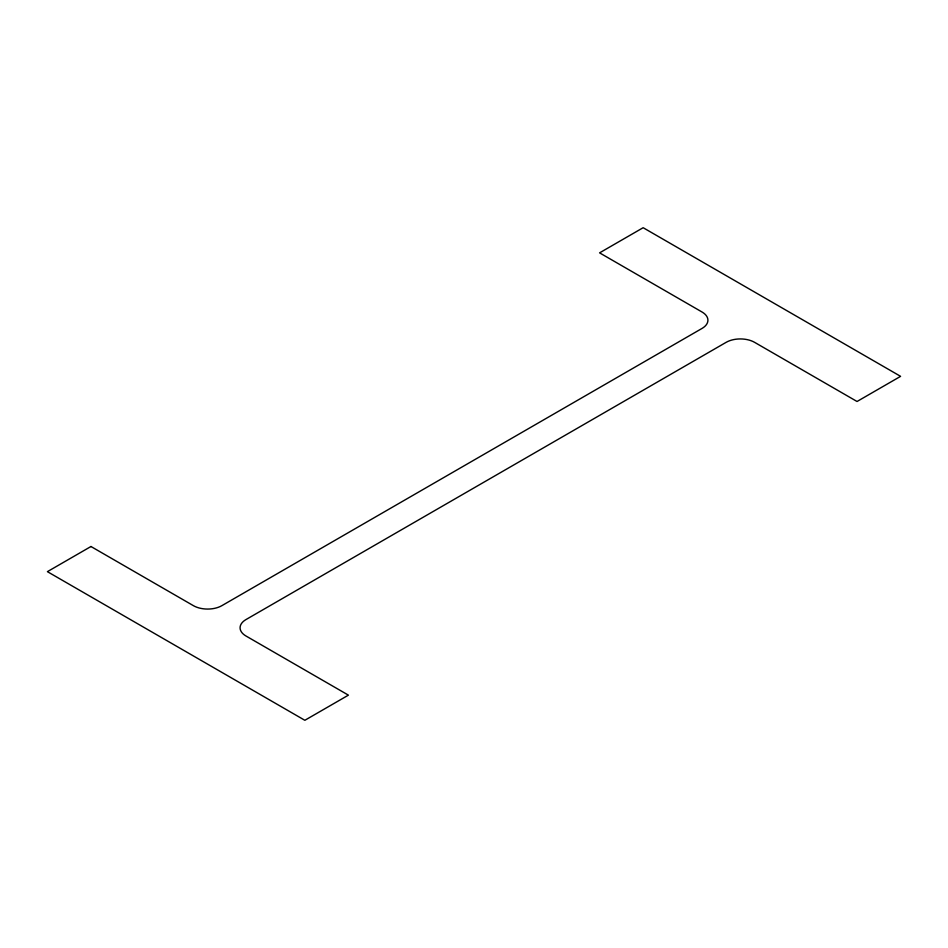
<?xml version="1.0" encoding="UTF-8"?>
<svg xmlns="http://www.w3.org/2000/svg" width="948" height="948" viewBox="0 0 948 948"><rect width="100%" height="100%" fill="white"/><g stroke="black" fill="none" stroke-linecap="round" stroke-linejoin="round"><path stroke-width="1.42" d="M90.961 546.51L47.4 571.656L304.853 720.29L348.414 695.145L245.959 635.99A20.109 11.613 0 0 1 245.959 619.577L726.144 342.335A20.109 11.613 0 0 1 754.584 342.335L857.039 401.49L900.6 376.344L643.147 227.71L599.586 252.855L702.041 312.011A20.109 11.613 0 0 1 702.041 328.423L221.856 605.665A20.109 11.613 0 0 1 193.416 605.665L90.961 546.51"/></g></svg>
